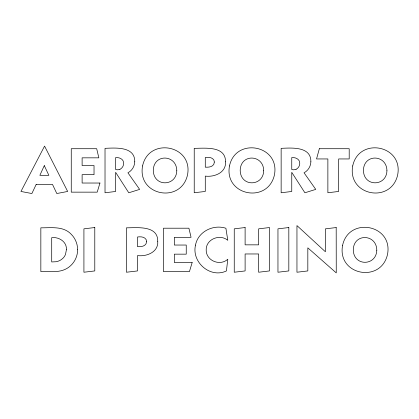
<?xml version="1.0" encoding="UTF-8"?>
<svg xmlns="http://www.w3.org/2000/svg" width="419" height="419" viewBox="0 0 419 419"><rect width="100%" height="100%" fill="white"/><g stroke="black" fill="none" stroke-linecap="round" stroke-linejoin="round"><path stroke-width="0.63" d="M157.748 241.281C158.571 252.138 146.598 256.789 137.516 255.585L137.516 270.931L126.459 272.235L126.459 227.821C136.851 227.831 158.01 225.076 157.748 241.281M225.516 161.797C226.344 172.654 214.366 177.305 205.284 176.106L205.284 191.452L194.227 192.75L194.227 148.336C204.619 148.347 225.778 145.597 225.516 161.797M142.565 165.95C137.06 195.673 180.846 204.095 187.492 175.042C193.442 145.126 148.729 136.667 142.565 165.95M229.481 165.95C223.982 195.673 267.762 204.095 274.408 175.042C280.358 145.126 235.646 136.667 229.481 165.95M342.569 245.434C337.065 275.157 380.85 283.579 387.491 254.527C393.446 224.61 348.728 216.152 342.569 245.434M352.709 165.95C347.21 195.673 390.99 204.095 397.636 175.042C403.586 145.126 358.874 136.667 352.709 165.95M66.417 249.624L65.479 254.584L64.311 256.679A12.711 12.711 0 0 1 56.13 261.728L51.71 261.943L51.71 237.636C58.88 236.74 66.967 241.768 66.417 249.624M195.5 245.131C191.425 262.095 210.244 278.661 226.422 270.952L227.789 259.241C219.965 266.505 205.933 260.618 206.195 249.934C205.849 239.223 219.849 233.561 227.789 240.302L225.904 228.261C213.36 224.076 197.899 231.681 195.5 245.131M77.599 249.562C77.735 257.146 73.65 264.394 67.166 268.296C59.247 273.115 49.604 271.287 40.842 271.632L40.842 227.821C51.018 227.92 63.295 225.888 71.125 234.169C75.242 238.207 77.599 243.8 77.599 249.562M176.787 170.774C176.31 186.57 153.815 187.125 153.281 170.643C153.349 153.396 176.713 154.318 176.787 170.774M263.703 170.774C263.226 186.57 240.731 187.125 240.197 170.643C240.27 153.396 263.63 154.318 263.703 170.774M376.791 250.258C376.314 266.055 353.819 266.61 353.28 250.127C353.353 232.88 376.712 233.802 376.791 250.258M386.931 170.774C386.454 186.57 363.959 187.125 363.425 170.643C363.498 153.396 386.857 154.318 386.931 170.774M134.756 161.807C134.63 166.369 131.975 170.68 127.926 172.801L139.637 189.393L128.774 192.777L115.634 172.335L115.634 191.473L105.022 192.777L105.022 148.336C115.293 147.923 135.122 146.147 134.756 161.807M310.877 161.807C310.751 166.369 308.096 170.68 304.047 172.801L315.758 189.393L304.896 192.777L291.755 172.335L291.755 191.473L281.144 192.777L281.144 148.336C291.415 147.923 311.244 146.147 310.877 161.807M146.566 241.533L146.048 243.785C144.246 246.702 140.564 246.775 137.516 246.66L137.516 236.986C140.548 236.588 144.387 236.63 146.142 239.6L146.566 241.533M214.334 162.048L213.816 164.306C212.014 167.223 208.332 167.291 205.284 167.176L205.284 157.502C208.316 157.104 212.155 157.146 213.915 160.116L214.334 162.048M319.341 148.719L316.539 158.948L327.873 158.948L327.873 192.75L338.678 191.452L338.678 158.948L349.2 158.948L349.2 148.719L319.341 148.719M99.947 183.03L97.218 192.148L71.256 192.148L71.256 148.719L96.695 148.719L98.842 157.837L82.119 157.837L82.119 165.557L94.029 165.557L94.029 174.676L82.119 174.676L82.119 183.03L99.947 183.03M192.164 262.514L189.43 271.632L163.468 271.632L163.468 228.203L188.911 228.203L191.059 237.322L174.33 237.322L174.33 245.042L186.246 245.042L186.246 254.16L174.33 254.16L174.33 262.514L192.164 262.514M44.299 165.62L39.868 175.31L48.855 175.31L44.299 165.62M36.175 184.428L31.881 193.536L20.95 191.457L44.566 146.105L67.663 191.457L56.801 193.536L52.506 184.428L36.175 184.428M119.928 169.328L117.587 169.815L115.634 169.548L115.634 157.586C118.525 157.361 121.714 158.225 123.165 160.948L123.642 163.242A6.667 6.667 0 0 1 119.928 169.328M296.05 169.328L293.709 169.815L291.755 169.548L291.755 157.586C294.641 157.361 297.836 158.225 299.286 160.948L299.758 163.242A6.667 6.667 0 0 1 296.05 169.328M336.19 227.554L325.39 228.853L325.39 251.756L296.956 225.59L296.956 272.235L307.824 270.931L307.824 247.849L336.253 272.895L336.19 227.554M94.788 227.538L83.92 228.837L83.92 272.235L94.788 270.931L94.788 227.538M245.11 227.538L234.247 228.837L234.247 272.235L245.11 270.936L245.11 253.966L258.643 253.966L258.643 272.235L269.511 270.931L269.511 227.538L258.643 228.837L258.643 244.848L245.11 244.848L245.11 227.538M288.822 227.538L277.959 228.837L277.959 272.235L288.822 270.931L288.822 227.538"/></g></svg>
